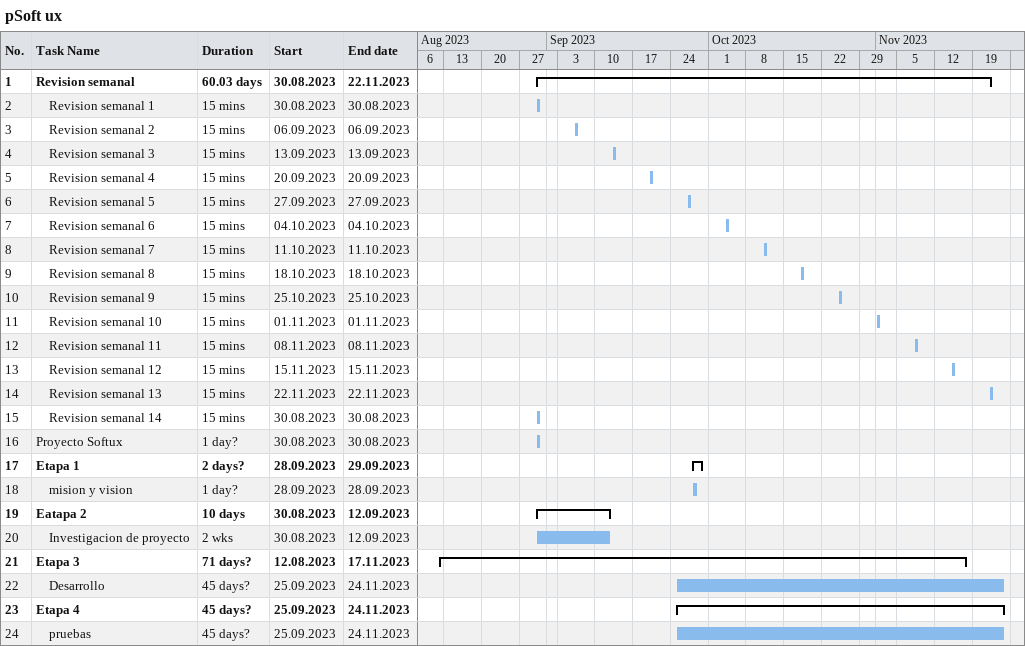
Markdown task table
pSoft ux

| ID | Level | Task | Duration | Start | Finish |
|---|---|---|---|---|---|
| 1 | 1 | **Revision semanal** | 60.03d | 2023-08-30 | 2023-11-22 |
| 2 | 2 | Revision semanal 1 | 15min | 2023-08-30 | 2023-08-30 |
| 3 | 2 | Revision semanal 2 | 15min | 2023-09-06 | 2023-09-06 |
| 4 | 2 | Revision semanal 3 | 15min | 2023-09-13 | 2023-09-13 |
| 5 | 2 | Revision semanal 4 | 15min | 2023-09-20 | 2023-09-20 |
| 6 | 2 | Revision semanal 5 | 15min | 2023-09-27 | 2023-09-27 |
| 7 | 2 | Revision semanal 6 | 15min | 2023-10-04 | 2023-10-04 |
| 8 | 2 | Revision semanal 7 | 15min | 2023-10-11 | 2023-10-11 |
| 9 | 2 | Revision semanal 8 | 15min | 2023-10-18 | 2023-10-18 |
| 10 | 2 | Revision semanal 9 | 15min | 2023-10-25 | 2023-10-25 |
| 11 | 2 | Revision semanal 10 | 15min | 2023-11-01 | 2023-11-01 |
| 12 | 2 | Revision semanal 11 | 15min | 2023-11-08 | 2023-11-08 |
| 13 | 2 | Revision semanal 12 | 15min | 2023-11-15 | 2023-11-15 |
| 14 | 2 | Revision semanal 13 | 15min | 2023-11-22 | 2023-11-22 |
| 15 | 2 | Revision semanal 14 | 15min | 2023-08-30 | 2023-08-30 |
| 16 | 1 | Proyecto Softux | 1d? | 2023-08-30 | 2023-08-30 |
| 17 | 1 | **Etapa 1** | 2d? | 2023-09-28 | 2023-09-29 |
| 18 | 2 | mision y vision | 1d? | 2023-09-28 | 2023-09-28 |
| 19 | 1 | **Eatapa 2** | 10d | 2023-08-30 | 2023-09-12 |
| 20 | 2 | Investigacion de proyecto | 2w | 2023-08-30 | 2023-09-12 |
| 21 | 1 | **Etapa 3** | 71d? | 2023-08-12 | 2023-11-17 |
| 22 | 2 | Desarrollo | 45d? | 2023-09-25 | 2023-11-24 |
| 23 | 1 | **Etapa 4** | 45d? | 2023-09-25 | 2023-11-24 |
| 24 | 2 | pruebas | 45d? | 2023-09-25 | 2023-11-24 |
